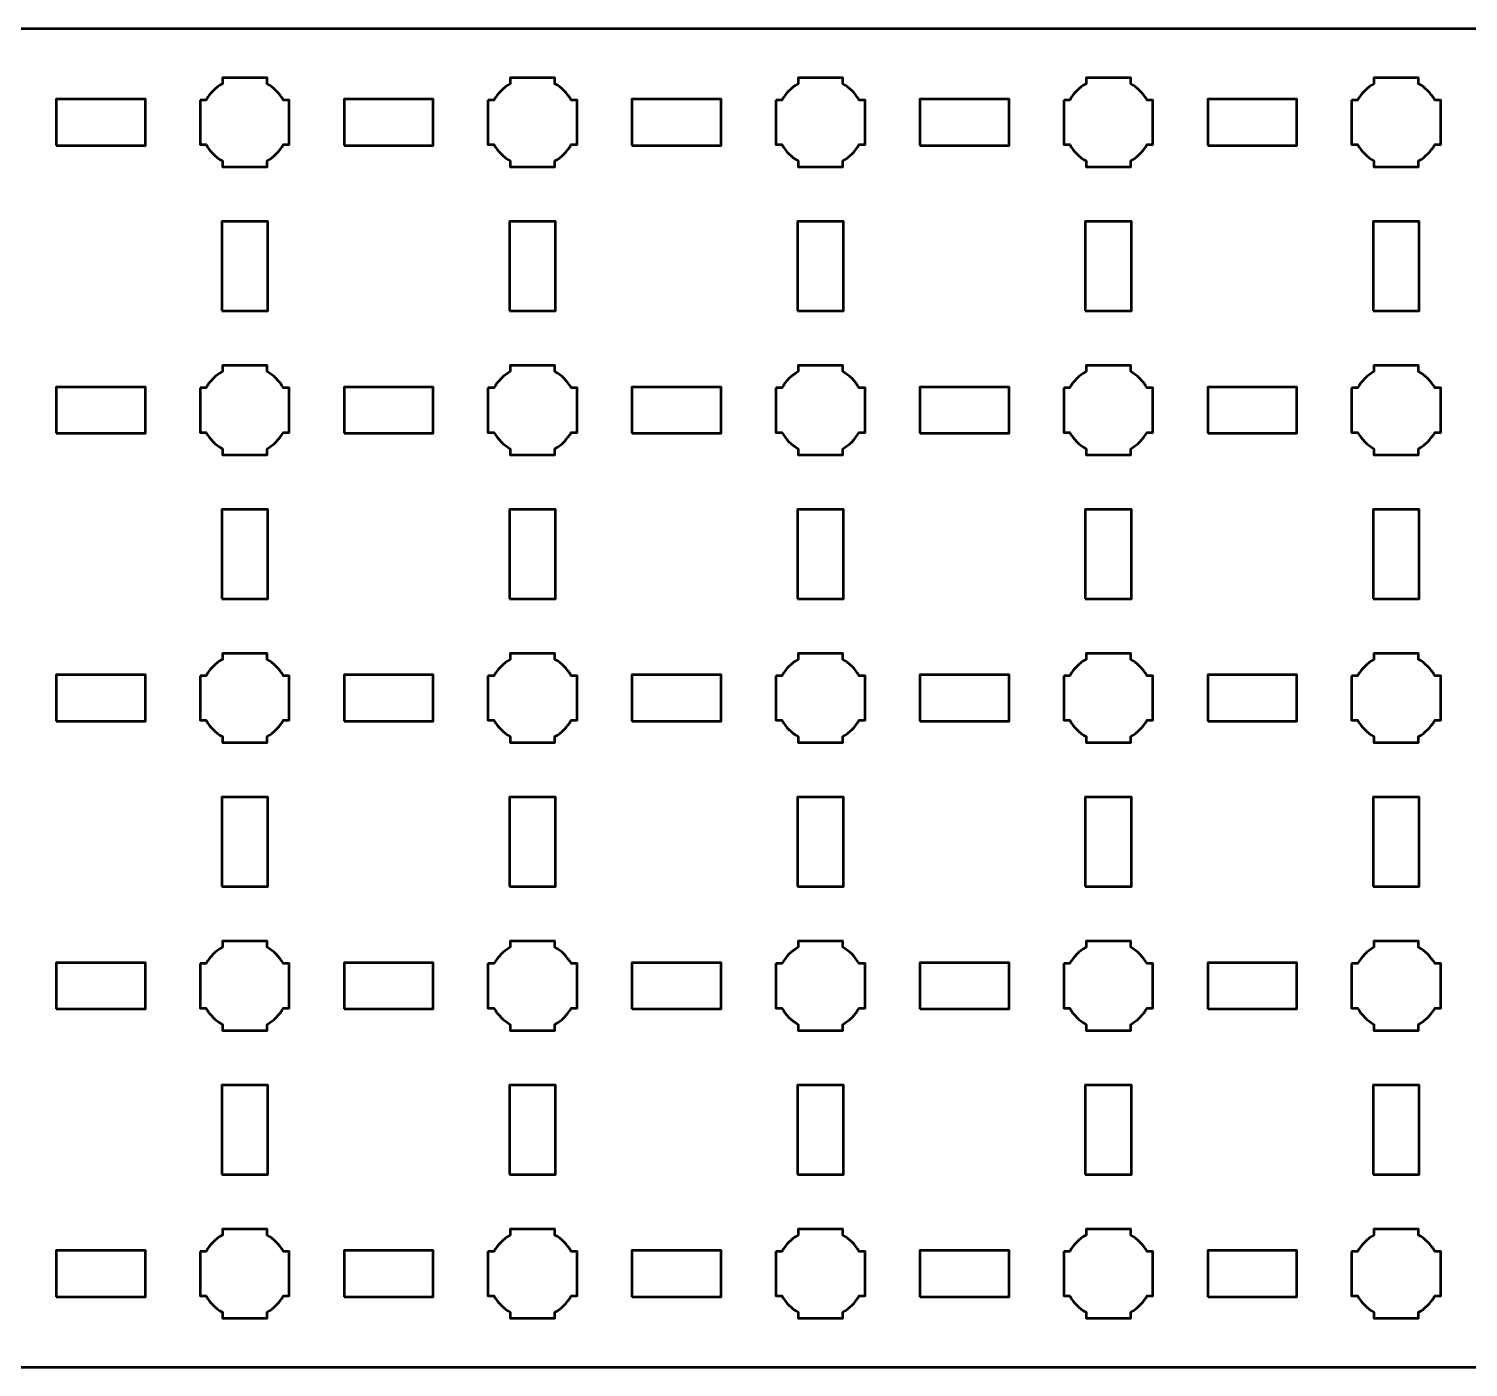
# Model space of a CAD drawing. Header units: centimetres. Extents: x -30.1 to 9.2, y -19.5 to -10.2.
# Drawn here: x -21 to -11, y -19.5 to -10.2 of the extents above; entities that cross this region are included whole.
import ezdxf

# ---------------------------------------------------------------- set-up
doc = ezdxf.new("R2010")
doc.units = ezdxf.units.CM
doc.header["$MEASUREMENT"] = 0
doc.layers.add('Layer 1', color=7, linetype='Continuous')

msp = doc.modelspace()

# ---------------------------------------------------------------- linework, layer by layer
at = {"layer": 'Layer 1', "color": 250, "lineweight": 53}
for points in [[(-20.81, -11.01), (-20.19, -11.01), (-20.19, -10.69), (-20.81, -10.69), (-20.81, -11.01)], [(-18.81, -11.01), (-18.19, -11.01), (-18.19, -10.69), (-18.81, -10.69), (-18.81, -11.01)], [(-16.81, -11.01), (-16.19, -11.01), (-16.19, -10.69), (-16.81, -10.69), (-16.81, -11.01)], [(-14.81, -11.01), (-14.19, -11.01), (-14.19, -10.69), (-14.81, -10.69), (-14.81, -11.01)], [(-12.81, -11.01), (-12.19, -11.01), (-12.19, -10.69), (-12.81, -10.69), (-12.81, -11.01)], [(-19.66, -12.16), (-19.34, -12.16), (-19.34, -11.54), (-19.66, -11.54), (-19.66, -12.16)], [(-17.66, -12.16), (-17.34, -12.16), (-17.34, -11.54), (-17.66, -11.54), (-17.66, -12.16)], [(-15.66, -12.16), (-15.34, -12.16), (-15.34, -11.54), (-15.66, -11.54), (-15.66, -12.16)], [(-13.66, -12.16), (-13.34, -12.16), (-13.34, -11.54), (-13.66, -11.54), (-13.66, -12.16)], [(-11.66, -12.16), (-11.34, -12.16), (-11.34, -11.54), (-11.66, -11.54), (-11.66, -12.16)], [(-20.81, -13.01), (-20.19, -13.01), (-20.19, -12.69), (-20.81, -12.69), (-20.81, -13.01)], [(-18.81, -13.01), (-18.19, -13.01), (-18.19, -12.69), (-18.81, -12.69), (-18.81, -13.01)], [(-16.81, -13.01), (-16.19, -13.01), (-16.19, -12.69), (-16.81, -12.69), (-16.81, -13.01)], [(-14.81, -13.01), (-14.19, -13.01), (-14.19, -12.69), (-14.81, -12.69), (-14.81, -13.01)], [(-12.81, -13.01), (-12.19, -13.01), (-12.19, -12.69), (-12.81, -12.69), (-12.81, -13.01)], [(-19.66, -14.16), (-19.34, -14.16), (-19.34, -13.54), (-19.66, -13.54), (-19.66, -14.16)], [(-17.66, -14.16), (-17.34, -14.16), (-17.34, -13.54), (-17.66, -13.54), (-17.66, -14.16)], [(-15.66, -14.16), (-15.34, -14.16), (-15.34, -13.54), (-15.66, -13.54), (-15.66, -14.16)], [(-13.66, -14.16), (-13.34, -14.16), (-13.34, -13.54), (-13.66, -13.54), (-13.66, -14.16)], [(-11.66, -14.16), (-11.34, -14.16), (-11.34, -13.54), (-11.66, -13.54), (-11.66, -14.16)], [(-20.81, -15.01), (-20.19, -15.01), (-20.19, -14.69), (-20.81, -14.69), (-20.81, -15.01)], [(-18.81, -15.01), (-18.19, -15.01), (-18.19, -14.69), (-18.81, -14.69), (-18.81, -15.01)], [(-16.81, -15.01), (-16.19, -15.01), (-16.19, -14.69), (-16.81, -14.69), (-16.81, -15.01)], [(-14.81, -15.01), (-14.19, -15.01), (-14.19, -14.69), (-14.81, -14.69), (-14.81, -15.01)], [(-12.81, -15.01), (-12.19, -15.01), (-12.19, -14.69), (-12.81, -14.69), (-12.81, -15.01)], [(-19.66, -16.16), (-19.34, -16.16), (-19.34, -15.54), (-19.66, -15.54), (-19.66, -16.16)], [(-17.66, -16.16), (-17.34, -16.16), (-17.34, -15.54), (-17.66, -15.54), (-17.66, -16.16)], [(-15.66, -16.16), (-15.34, -16.16), (-15.34, -15.54), (-15.66, -15.54), (-15.66, -16.16)], [(-13.66, -16.16), (-13.34, -16.16), (-13.34, -15.54), (-13.66, -15.54), (-13.66, -16.16)], [(-11.66, -16.16), (-11.34, -16.16), (-11.34, -15.54), (-11.66, -15.54), (-11.66, -16.16)], [(-20.81, -17.01), (-20.19, -17.01), (-20.19, -16.69), (-20.81, -16.69), (-20.81, -17.01)], [(-18.81, -17.01), (-18.19, -17.01), (-18.19, -16.69), (-18.81, -16.69), (-18.81, -17.01)], [(-16.81, -17.01), (-16.19, -17.01), (-16.19, -16.69), (-16.81, -16.69), (-16.81, -17.01)], [(-14.81, -17.01), (-14.19, -17.01), (-14.19, -16.69), (-14.81, -16.69), (-14.81, -17.01)], [(-12.81, -17.01), (-12.19, -17.01), (-12.19, -16.69), (-12.81, -16.69), (-12.81, -17.01)], [(-19.66, -18.16), (-19.34, -18.16), (-19.34, -17.54), (-19.66, -17.54), (-19.66, -18.16)], [(-17.66, -18.16), (-17.34, -18.16), (-17.34, -17.54), (-17.66, -17.54), (-17.66, -18.16)], [(-15.66, -18.16), (-15.34, -18.16), (-15.34, -17.54), (-15.66, -17.54), (-15.66, -18.16)], [(-13.66, -18.16), (-13.34, -18.16), (-13.34, -17.54), (-13.66, -17.54), (-13.66, -18.16)], [(-11.66, -18.16), (-11.34, -18.16), (-11.34, -17.54), (-11.66, -17.54), (-11.66, -18.16)], [(-20.81, -19.01), (-20.19, -19.01), (-20.19, -18.69), (-20.81, -18.69), (-20.81, -19.01)], [(-18.81, -19.01), (-18.19, -19.01), (-18.19, -18.69), (-18.81, -18.69), (-18.81, -19.01)], [(-16.81, -19.01), (-16.19, -19.01), (-16.19, -18.69), (-16.81, -18.69), (-16.81, -19.01)], [(-14.81, -19.01), (-14.19, -19.01), (-14.19, -18.69), (-14.81, -18.69), (-14.81, -19.01)], [(-12.81, -19.01), (-12.19, -19.01), (-12.19, -18.69), (-12.81, -18.69), (-12.81, -19.01)]]:
    msp.add_lwpolyline(points, close=True, dxfattribs=at)
msp.add_open_spline([(-30.15, -19), (-30.15, -19), (-30.15, -10.7), (-30.15, -10.7), (-30.15, -10.7), (-30.15, -10.42391), (-29.92609, -10.2), (-29.65, -10.2), (-29.65, -10.2), (-29.65, -10.2), (8.65, -10.2), (8.65, -10.2), (8.65, -10.2), (8.92609, -10.2), (9.15, -10.42391), (9.15, -10.7), (9.15, -10.7), (9.15, -10.7), (9.15, -19), (9.15, -19), (9.15, -19), (9.15, -19.27609), (8.92609, -19.5), (8.65, -19.5), (8.65, -19.5), (8.65, -19.5), (-29.65, -19.5), (-29.65, -19.5), (-29.65, -19.5), (-29.92609, -19.5), (-30.15, -19.27609), (-30.15, -19)], degree=3, knots=[0, 0, 0, 0, 0.125, 0.125, 0.125, 0.125, 0.25, 0.25, 0.25, 0.25, 0.375, 0.375, 0.375, 0.375, 0.5, 0.5, 0.5, 0.5, 0.625, 0.625, 0.625, 0.625, 0.75, 0.75, 0.75, 0.75, 0.875, 0.875, 0.875, 0.875, 1, 1, 1, 1], dxfattribs=at)
at = {"layer": 'Layer 1', "lineweight": 53}
for points in [[(-19.81, -10.695), (-19.81, -10.695), (-19.76851, -10.695), (-19.76851, -10.695), (-19.76851, -10.695), (-19.74128, -10.64795), (-19.70205, -10.60872), (-19.655, -10.58149), (-19.655, -10.58149), (-19.655, -10.58149), (-19.655, -10.54), (-19.655, -10.54), (-19.655, -10.54), (-19.655, -10.54), (-19.5, -10.54), (-19.5, -10.54), (-19.5, -10.54), (-19.5, -10.54), (-19.345, -10.54), (-19.345, -10.54), (-19.345, -10.54), (-19.345, -10.54), (-19.345, -10.58149), (-19.345, -10.58149), (-19.345, -10.58149), (-19.29795, -10.60872), (-19.25872, -10.64795), (-19.23149, -10.695), (-19.23149, -10.695), (-19.23149, -10.695), (-19.19, -10.695), (-19.19, -10.695), (-19.19, -10.695), (-19.19, -10.695), (-19.19, -10.85), (-19.19, -10.85), (-19.19, -10.85), (-19.19, -10.85), (-19.19, -11.005), (-19.19, -11.005), (-19.19, -11.005), (-19.19, -11.005), (-19.23149, -11.005), (-19.23149, -11.005), (-19.23149, -11.005), (-19.25872, -11.05205), (-19.29795, -11.09128), (-19.345, -11.11851), (-19.345, -11.11851), (-19.345, -11.11851), (-19.345, -11.16), (-19.345, -11.16), (-19.345, -11.16), (-19.345, -11.16), (-19.5, -11.16), (-19.5, -11.16), (-19.5, -11.16), (-19.5, -11.16), (-19.655, -11.16), (-19.655, -11.16), (-19.655, -11.16), (-19.655, -11.16), (-19.655, -11.11851), (-19.655, -11.11851), (-19.655, -11.11851), (-19.70205, -11.09128), (-19.74128, -11.05205), (-19.76851, -11.005), (-19.76851, -11.005), (-19.76851, -11.005), (-19.81, -11.005), (-19.81, -11.005), (-19.81, -11.005), (-19.81, -11.005), (-19.81, -10.85), (-19.81, -10.85), (-19.81, -10.85), (-19.81, -10.85), (-19.81, -10.695), (-19.81, -10.695)], [(-17.81, -10.695), (-17.81, -10.695), (-17.76851, -10.695), (-17.76851, -10.695), (-17.76851, -10.695), (-17.74128, -10.64795), (-17.70205, -10.60872), (-17.655, -10.58149), (-17.655, -10.58149), (-17.655, -10.58149), (-17.655, -10.54), (-17.655, -10.54), (-17.655, -10.54), (-17.655, -10.54), (-17.5, -10.54), (-17.5, -10.54), (-17.5, -10.54), (-17.5, -10.54), (-17.345, -10.54), (-17.345, -10.54), (-17.345, -10.54), (-17.345, -10.54), (-17.345, -10.58149), (-17.345, -10.58149), (-17.345, -10.58149), (-17.29795, -10.60872), (-17.25872, -10.64795), (-17.23149, -10.695), (-17.23149, -10.695), (-17.23149, -10.695), (-17.19, -10.695), (-17.19, -10.695), (-17.19, -10.695), (-17.19, -10.695), (-17.19, -10.85), (-17.19, -10.85), (-17.19, -10.85), (-17.19, -10.85), (-17.19, -11.005), (-17.19, -11.005), (-17.19, -11.005), (-17.19, -11.005), (-17.23149, -11.005), (-17.23149, -11.005), (-17.23149, -11.005), (-17.25872, -11.05205), (-17.29795, -11.09128), (-17.345, -11.11851), (-17.345, -11.11851), (-17.345, -11.11851), (-17.345, -11.16), (-17.345, -11.16), (-17.345, -11.16), (-17.345, -11.16), (-17.5, -11.16), (-17.5, -11.16), (-17.5, -11.16), (-17.5, -11.16), (-17.655, -11.16), (-17.655, -11.16), (-17.655, -11.16), (-17.655, -11.16), (-17.655, -11.11851), (-17.655, -11.11851), (-17.655, -11.11851), (-17.70205, -11.09128), (-17.74128, -11.05205), (-17.76851, -11.005), (-17.76851, -11.005), (-17.76851, -11.005), (-17.81, -11.005), (-17.81, -11.005), (-17.81, -11.005), (-17.81, -11.005), (-17.81, -10.85), (-17.81, -10.85), (-17.81, -10.85), (-17.81, -10.85), (-17.81, -10.695), (-17.81, -10.695)], [(-15.81, -10.695), (-15.81, -10.695), (-15.76851, -10.695), (-15.76851, -10.695), (-15.76851, -10.695), (-15.74128, -10.64795), (-15.70205, -10.60872), (-15.655, -10.58149), (-15.655, -10.58149), (-15.655, -10.58149), (-15.655, -10.54), (-15.655, -10.54), (-15.655, -10.54), (-15.655, -10.54), (-15.5, -10.54), (-15.5, -10.54), (-15.5, -10.54), (-15.5, -10.54), (-15.345, -10.54), (-15.345, -10.54), (-15.345, -10.54), (-15.345, -10.54), (-15.345, -10.58149), (-15.345, -10.58149), (-15.345, -10.58149), (-15.29795, -10.60872), (-15.25872, -10.64795), (-15.23149, -10.695), (-15.23149, -10.695), (-15.23149, -10.695), (-15.19, -10.695), (-15.19, -10.695), (-15.19, -10.695), (-15.19, -10.695), (-15.19, -10.85), (-15.19, -10.85), (-15.19, -10.85), (-15.19, -10.85), (-15.19, -11.005), (-15.19, -11.005), (-15.19, -11.005), (-15.19, -11.005), (-15.23149, -11.005), (-15.23149, -11.005), (-15.23149, -11.005), (-15.25872, -11.05205), (-15.29795, -11.09128), (-15.345, -11.11851), (-15.345, -11.11851), (-15.345, -11.11851), (-15.345, -11.16), (-15.345, -11.16), (-15.345, -11.16), (-15.345, -11.16), (-15.5, -11.16), (-15.5, -11.16), (-15.5, -11.16), (-15.5, -11.16), (-15.655, -11.16), (-15.655, -11.16), (-15.655, -11.16), (-15.655, -11.16), (-15.655, -11.11851), (-15.655, -11.11851), (-15.655, -11.11851), (-15.70205, -11.09128), (-15.74128, -11.05205), (-15.76851, -11.005), (-15.76851, -11.005), (-15.76851, -11.005), (-15.81, -11.005), (-15.81, -11.005), (-15.81, -11.005), (-15.81, -11.005), (-15.81, -10.85), (-15.81, -10.85), (-15.81, -10.85), (-15.81, -10.85), (-15.81, -10.695), (-15.81, -10.695)], [(-13.81, -10.695), (-13.81, -10.695), (-13.76851, -10.695), (-13.76851, -10.695), (-13.76851, -10.695), (-13.74128, -10.64795), (-13.70205, -10.60872), (-13.655, -10.58149), (-13.655, -10.58149), (-13.655, -10.58149), (-13.655, -10.54), (-13.655, -10.54), (-13.655, -10.54), (-13.655, -10.54), (-13.5, -10.54), (-13.5, -10.54), (-13.5, -10.54), (-13.5, -10.54), (-13.345, -10.54), (-13.345, -10.54), (-13.345, -10.54), (-13.345, -10.54), (-13.345, -10.58149), (-13.345, -10.58149), (-13.345, -10.58149), (-13.29795, -10.60872), (-13.25872, -10.64795), (-13.23149, -10.695), (-13.23149, -10.695), (-13.23149, -10.695), (-13.19, -10.695), (-13.19, -10.695), (-13.19, -10.695), (-13.19, -10.695), (-13.19, -10.85), (-13.19, -10.85), (-13.19, -10.85), (-13.19, -10.85), (-13.19, -11.005), (-13.19, -11.005), (-13.19, -11.005), (-13.19, -11.005), (-13.23149, -11.005), (-13.23149, -11.005), (-13.23149, -11.005), (-13.25872, -11.05205), (-13.29795, -11.09128), (-13.345, -11.11851), (-13.345, -11.11851), (-13.345, -11.11851), (-13.345, -11.16), (-13.345, -11.16), (-13.345, -11.16), (-13.345, -11.16), (-13.5, -11.16), (-13.5, -11.16), (-13.5, -11.16), (-13.5, -11.16), (-13.655, -11.16), (-13.655, -11.16), (-13.655, -11.16), (-13.655, -11.16), (-13.655, -11.11851), (-13.655, -11.11851), (-13.655, -11.11851), (-13.70205, -11.09128), (-13.74128, -11.05205), (-13.76851, -11.005), (-13.76851, -11.005), (-13.76851, -11.005), (-13.81, -11.005), (-13.81, -11.005), (-13.81, -11.005), (-13.81, -11.005), (-13.81, -10.85), (-13.81, -10.85), (-13.81, -10.85), (-13.81, -10.85), (-13.81, -10.695), (-13.81, -10.695)], [(-11.81, -10.695), (-11.81, -10.695), (-11.76851, -10.695), (-11.76851, -10.695), (-11.76851, -10.695), (-11.74128, -10.64795), (-11.70205, -10.60872), (-11.655, -10.58149), (-11.655, -10.58149), (-11.655, -10.58149), (-11.655, -10.54), (-11.655, -10.54), (-11.655, -10.54), (-11.655, -10.54), (-11.5, -10.54), (-11.5, -10.54), (-11.5, -10.54), (-11.5, -10.54), (-11.345, -10.54), (-11.345, -10.54), (-11.345, -10.54), (-11.345, -10.54), (-11.345, -10.58149), (-11.345, -10.58149), (-11.345, -10.58149), (-11.29795, -10.60872), (-11.25872, -10.64795), (-11.23149, -10.695), (-11.23149, -10.695), (-11.23149, -10.695), (-11.19, -10.695), (-11.19, -10.695), (-11.19, -10.695), (-11.19, -10.695), (-11.19, -10.85), (-11.19, -10.85), (-11.19, -10.85), (-11.19, -10.85), (-11.19, -11.005), (-11.19, -11.005), (-11.19, -11.005), (-11.19, -11.005), (-11.23149, -11.005), (-11.23149, -11.005), (-11.23149, -11.005), (-11.25872, -11.05205), (-11.29795, -11.09128), (-11.345, -11.11851), (-11.345, -11.11851), (-11.345, -11.11851), (-11.345, -11.16), (-11.345, -11.16), (-11.345, -11.16), (-11.345, -11.16), (-11.5, -11.16), (-11.5, -11.16), (-11.5, -11.16), (-11.5, -11.16), (-11.655, -11.16), (-11.655, -11.16), (-11.655, -11.16), (-11.655, -11.16), (-11.655, -11.11851), (-11.655, -11.11851), (-11.655, -11.11851), (-11.70205, -11.09128), (-11.74128, -11.05205), (-11.76851, -11.005), (-11.76851, -11.005), (-11.76851, -11.005), (-11.81, -11.005), (-11.81, -11.005), (-11.81, -11.005), (-11.81, -11.005), (-11.81, -10.85), (-11.81, -10.85), (-11.81, -10.85), (-11.81, -10.85), (-11.81, -10.695), (-11.81, -10.695)], [(-19.81, -12.695), (-19.81, -12.695), (-19.76851, -12.695), (-19.76851, -12.695), (-19.76851, -12.695), (-19.74128, -12.64795), (-19.70205, -12.60872), (-19.655, -12.58149), (-19.655, -12.58149), (-19.655, -12.58149), (-19.655, -12.54), (-19.655, -12.54), (-19.655, -12.54), (-19.655, -12.54), (-19.5, -12.54), (-19.5, -12.54), (-19.5, -12.54), (-19.5, -12.54), (-19.345, -12.54), (-19.345, -12.54), (-19.345, -12.54), (-19.345, -12.54), (-19.345, -12.58149), (-19.345, -12.58149), (-19.345, -12.58149), (-19.29795, -12.60872), (-19.25872, -12.64795), (-19.23149, -12.695), (-19.23149, -12.695), (-19.23149, -12.695), (-19.19, -12.695), (-19.19, -12.695), (-19.19, -12.695), (-19.19, -12.695), (-19.19, -12.85), (-19.19, -12.85), (-19.19, -12.85), (-19.19, -12.85), (-19.19, -13.005), (-19.19, -13.005), (-19.19, -13.005), (-19.19, -13.005), (-19.23149, -13.005), (-19.23149, -13.005), (-19.23149, -13.005), (-19.25872, -13.05205), (-19.29795, -13.09128), (-19.345, -13.11851), (-19.345, -13.11851), (-19.345, -13.11851), (-19.345, -13.16), (-19.345, -13.16), (-19.345, -13.16), (-19.345, -13.16), (-19.5, -13.16), (-19.5, -13.16), (-19.5, -13.16), (-19.5, -13.16), (-19.655, -13.16), (-19.655, -13.16), (-19.655, -13.16), (-19.655, -13.16), (-19.655, -13.11851), (-19.655, -13.11851), (-19.655, -13.11851), (-19.70205, -13.09128), (-19.74128, -13.05205), (-19.76851, -13.005), (-19.76851, -13.005), (-19.76851, -13.005), (-19.81, -13.005), (-19.81, -13.005), (-19.81, -13.005), (-19.81, -13.005), (-19.81, -12.85), (-19.81, -12.85), (-19.81, -12.85), (-19.81, -12.85), (-19.81, -12.695), (-19.81, -12.695)], [(-17.81, -12.695), (-17.81, -12.695), (-17.76851, -12.695), (-17.76851, -12.695), (-17.76851, -12.695), (-17.74128, -12.64795), (-17.70205, -12.60872), (-17.655, -12.58149), (-17.655, -12.58149), (-17.655, -12.58149), (-17.655, -12.54), (-17.655, -12.54), (-17.655, -12.54), (-17.655, -12.54), (-17.5, -12.54), (-17.5, -12.54), (-17.5, -12.54), (-17.5, -12.54), (-17.345, -12.54), (-17.345, -12.54), (-17.345, -12.54), (-17.345, -12.54), (-17.345, -12.58149), (-17.345, -12.58149), (-17.345, -12.58149), (-17.29795, -12.60872), (-17.25872, -12.64795), (-17.23149, -12.695), (-17.23149, -12.695), (-17.23149, -12.695), (-17.19, -12.695), (-17.19, -12.695), (-17.19, -12.695), (-17.19, -12.695), (-17.19, -12.85), (-17.19, -12.85), (-17.19, -12.85), (-17.19, -12.85), (-17.19, -13.005), (-17.19, -13.005), (-17.19, -13.005), (-17.19, -13.005), (-17.23149, -13.005), (-17.23149, -13.005), (-17.23149, -13.005), (-17.25872, -13.05205), (-17.29795, -13.09128), (-17.345, -13.11851), (-17.345, -13.11851), (-17.345, -13.11851), (-17.345, -13.16), (-17.345, -13.16), (-17.345, -13.16), (-17.345, -13.16), (-17.5, -13.16), (-17.5, -13.16), (-17.5, -13.16), (-17.5, -13.16), (-17.655, -13.16), (-17.655, -13.16), (-17.655, -13.16), (-17.655, -13.16), (-17.655, -13.11851), (-17.655, -13.11851), (-17.655, -13.11851), (-17.70205, -13.09128), (-17.74128, -13.05205), (-17.76851, -13.005), (-17.76851, -13.005), (-17.76851, -13.005), (-17.81, -13.005), (-17.81, -13.005), (-17.81, -13.005), (-17.81, -13.005), (-17.81, -12.85), (-17.81, -12.85), (-17.81, -12.85), (-17.81, -12.85), (-17.81, -12.695), (-17.81, -12.695)], [(-15.81, -12.695), (-15.81, -12.695), (-15.76851, -12.695), (-15.76851, -12.695), (-15.76851, -12.695), (-15.74128, -12.64795), (-15.70205, -12.60872), (-15.655, -12.58149), (-15.655, -12.58149), (-15.655, -12.58149), (-15.655, -12.54), (-15.655, -12.54), (-15.655, -12.54), (-15.655, -12.54), (-15.5, -12.54), (-15.5, -12.54), (-15.5, -12.54), (-15.5, -12.54), (-15.345, -12.54), (-15.345, -12.54), (-15.345, -12.54), (-15.345, -12.54), (-15.345, -12.58149), (-15.345, -12.58149), (-15.345, -12.58149), (-15.29795, -12.60872), (-15.25872, -12.64795), (-15.23149, -12.695), (-15.23149, -12.695), (-15.23149, -12.695), (-15.19, -12.695), (-15.19, -12.695), (-15.19, -12.695), (-15.19, -12.695), (-15.19, -12.85), (-15.19, -12.85), (-15.19, -12.85), (-15.19, -12.85), (-15.19, -13.005), (-15.19, -13.005), (-15.19, -13.005), (-15.19, -13.005), (-15.23149, -13.005), (-15.23149, -13.005), (-15.23149, -13.005), (-15.25872, -13.05205), (-15.29795, -13.09128), (-15.345, -13.11851), (-15.345, -13.11851), (-15.345, -13.11851), (-15.345, -13.16), (-15.345, -13.16), (-15.345, -13.16), (-15.345, -13.16), (-15.5, -13.16), (-15.5, -13.16), (-15.5, -13.16), (-15.5, -13.16), (-15.655, -13.16), (-15.655, -13.16), (-15.655, -13.16), (-15.655, -13.16), (-15.655, -13.11851), (-15.655, -13.11851), (-15.655, -13.11851), (-15.70205, -13.09128), (-15.74128, -13.05205), (-15.76851, -13.005), (-15.76851, -13.005), (-15.76851, -13.005), (-15.81, -13.005), (-15.81, -13.005), (-15.81, -13.005), (-15.81, -13.005), (-15.81, -12.85), (-15.81, -12.85), (-15.81, -12.85), (-15.81, -12.85), (-15.81, -12.695), (-15.81, -12.695)], [(-13.81, -12.695), (-13.81, -12.695), (-13.76851, -12.695), (-13.76851, -12.695), (-13.76851, -12.695), (-13.74128, -12.64795), (-13.70205, -12.60872), (-13.655, -12.58149), (-13.655, -12.58149), (-13.655, -12.58149), (-13.655, -12.54), (-13.655, -12.54), (-13.655, -12.54), (-13.655, -12.54), (-13.5, -12.54), (-13.5, -12.54), (-13.5, -12.54), (-13.5, -12.54), (-13.345, -12.54), (-13.345, -12.54), (-13.345, -12.54), (-13.345, -12.54), (-13.345, -12.58149), (-13.345, -12.58149), (-13.345, -12.58149), (-13.29795, -12.60872), (-13.25872, -12.64795), (-13.23149, -12.695), (-13.23149, -12.695), (-13.23149, -12.695), (-13.19, -12.695), (-13.19, -12.695), (-13.19, -12.695), (-13.19, -12.695), (-13.19, -12.85), (-13.19, -12.85), (-13.19, -12.85), (-13.19, -12.85), (-13.19, -13.005), (-13.19, -13.005), (-13.19, -13.005), (-13.19, -13.005), (-13.23149, -13.005), (-13.23149, -13.005), (-13.23149, -13.005), (-13.25872, -13.05205), (-13.29795, -13.09128), (-13.345, -13.11851), (-13.345, -13.11851), (-13.345, -13.11851), (-13.345, -13.16), (-13.345, -13.16), (-13.345, -13.16), (-13.345, -13.16), (-13.5, -13.16), (-13.5, -13.16), (-13.5, -13.16), (-13.5, -13.16), (-13.655, -13.16), (-13.655, -13.16), (-13.655, -13.16), (-13.655, -13.16), (-13.655, -13.11851), (-13.655, -13.11851), (-13.655, -13.11851), (-13.70205, -13.09128), (-13.74128, -13.05205), (-13.76851, -13.005), (-13.76851, -13.005), (-13.76851, -13.005), (-13.81, -13.005), (-13.81, -13.005), (-13.81, -13.005), (-13.81, -13.005), (-13.81, -12.85), (-13.81, -12.85), (-13.81, -12.85), (-13.81, -12.85), (-13.81, -12.695), (-13.81, -12.695)], [(-11.81, -12.695), (-11.81, -12.695), (-11.76851, -12.695), (-11.76851, -12.695), (-11.76851, -12.695), (-11.74128, -12.64795), (-11.70205, -12.60872), (-11.655, -12.58149), (-11.655, -12.58149), (-11.655, -12.58149), (-11.655, -12.54), (-11.655, -12.54), (-11.655, -12.54), (-11.655, -12.54), (-11.5, -12.54), (-11.5, -12.54), (-11.5, -12.54), (-11.5, -12.54), (-11.345, -12.54), (-11.345, -12.54), (-11.345, -12.54), (-11.345, -12.54), (-11.345, -12.58149), (-11.345, -12.58149), (-11.345, -12.58149), (-11.29795, -12.60872), (-11.25872, -12.64795), (-11.23149, -12.695), (-11.23149, -12.695), (-11.23149, -12.695), (-11.19, -12.695), (-11.19, -12.695), (-11.19, -12.695), (-11.19, -12.695), (-11.19, -12.85), (-11.19, -12.85), (-11.19, -12.85), (-11.19, -12.85), (-11.19, -13.005), (-11.19, -13.005), (-11.19, -13.005), (-11.19, -13.005), (-11.23149, -13.005), (-11.23149, -13.005), (-11.23149, -13.005), (-11.25872, -13.05205), (-11.29795, -13.09128), (-11.345, -13.11851), (-11.345, -13.11851), (-11.345, -13.11851), (-11.345, -13.16), (-11.345, -13.16), (-11.345, -13.16), (-11.345, -13.16), (-11.5, -13.16), (-11.5, -13.16), (-11.5, -13.16), (-11.5, -13.16), (-11.655, -13.16), (-11.655, -13.16), (-11.655, -13.16), (-11.655, -13.16), (-11.655, -13.11851), (-11.655, -13.11851), (-11.655, -13.11851), (-11.70205, -13.09128), (-11.74128, -13.05205), (-11.76851, -13.005), (-11.76851, -13.005), (-11.76851, -13.005), (-11.81, -13.005), (-11.81, -13.005), (-11.81, -13.005), (-11.81, -13.005), (-11.81, -12.85), (-11.81, -12.85), (-11.81, -12.85), (-11.81, -12.85), (-11.81, -12.695), (-11.81, -12.695)], [(-19.81, -14.695), (-19.81, -14.695), (-19.76851, -14.695), (-19.76851, -14.695), (-19.76851, -14.695), (-19.74128, -14.64795), (-19.70205, -14.60872), (-19.655, -14.58149), (-19.655, -14.58149), (-19.655, -14.58149), (-19.655, -14.54), (-19.655, -14.54), (-19.655, -14.54), (-19.655, -14.54), (-19.5, -14.54), (-19.5, -14.54), (-19.5, -14.54), (-19.5, -14.54), (-19.345, -14.54), (-19.345, -14.54), (-19.345, -14.54), (-19.345, -14.54), (-19.345, -14.58149), (-19.345, -14.58149), (-19.345, -14.58149), (-19.29795, -14.60872), (-19.25872, -14.64795), (-19.23149, -14.695), (-19.23149, -14.695), (-19.23149, -14.695), (-19.19, -14.695), (-19.19, -14.695), (-19.19, -14.695), (-19.19, -14.695), (-19.19, -14.85), (-19.19, -14.85), (-19.19, -14.85), (-19.19, -14.85), (-19.19, -15.005), (-19.19, -15.005), (-19.19, -15.005), (-19.19, -15.005), (-19.23149, -15.005), (-19.23149, -15.005), (-19.23149, -15.005), (-19.25872, -15.05205), (-19.29795, -15.09128), (-19.345, -15.11851), (-19.345, -15.11851), (-19.345, -15.11851), (-19.345, -15.16), (-19.345, -15.16), (-19.345, -15.16), (-19.345, -15.16), (-19.5, -15.16), (-19.5, -15.16), (-19.5, -15.16), (-19.5, -15.16), (-19.655, -15.16), (-19.655, -15.16), (-19.655, -15.16), (-19.655, -15.16), (-19.655, -15.11851), (-19.655, -15.11851), (-19.655, -15.11851), (-19.70205, -15.09128), (-19.74128, -15.05205), (-19.76851, -15.005), (-19.76851, -15.005), (-19.76851, -15.005), (-19.81, -15.005), (-19.81, -15.005), (-19.81, -15.005), (-19.81, -15.005), (-19.81, -14.85), (-19.81, -14.85), (-19.81, -14.85), (-19.81, -14.85), (-19.81, -14.695), (-19.81, -14.695)], [(-17.81, -14.695), (-17.81, -14.695), (-17.76851, -14.695), (-17.76851, -14.695), (-17.76851, -14.695), (-17.74128, -14.64795), (-17.70205, -14.60872), (-17.655, -14.58149), (-17.655, -14.58149), (-17.655, -14.58149), (-17.655, -14.54), (-17.655, -14.54), (-17.655, -14.54), (-17.655, -14.54), (-17.5, -14.54), (-17.5, -14.54), (-17.5, -14.54), (-17.5, -14.54), (-17.345, -14.54), (-17.345, -14.54), (-17.345, -14.54), (-17.345, -14.54), (-17.345, -14.58149), (-17.345, -14.58149), (-17.345, -14.58149), (-17.29795, -14.60872), (-17.25872, -14.64795), (-17.23149, -14.695), (-17.23149, -14.695), (-17.23149, -14.695), (-17.19, -14.695), (-17.19, -14.695), (-17.19, -14.695), (-17.19, -14.695), (-17.19, -14.85), (-17.19, -14.85), (-17.19, -14.85), (-17.19, -14.85), (-17.19, -15.005), (-17.19, -15.005), (-17.19, -15.005), (-17.19, -15.005), (-17.23149, -15.005), (-17.23149, -15.005), (-17.23149, -15.005), (-17.25872, -15.05205), (-17.29795, -15.09128), (-17.345, -15.11851), (-17.345, -15.11851), (-17.345, -15.11851), (-17.345, -15.16), (-17.345, -15.16), (-17.345, -15.16), (-17.345, -15.16), (-17.5, -15.16), (-17.5, -15.16), (-17.5, -15.16), (-17.5, -15.16), (-17.655, -15.16), (-17.655, -15.16), (-17.655, -15.16), (-17.655, -15.16), (-17.655, -15.11851), (-17.655, -15.11851), (-17.655, -15.11851), (-17.70205, -15.09128), (-17.74128, -15.05205), (-17.76851, -15.005), (-17.76851, -15.005), (-17.76851, -15.005), (-17.81, -15.005), (-17.81, -15.005), (-17.81, -15.005), (-17.81, -15.005), (-17.81, -14.85), (-17.81, -14.85), (-17.81, -14.85), (-17.81, -14.85), (-17.81, -14.695), (-17.81, -14.695)], [(-15.81, -14.695), (-15.81, -14.695), (-15.76851, -14.695), (-15.76851, -14.695), (-15.76851, -14.695), (-15.74128, -14.64795), (-15.70205, -14.60872), (-15.655, -14.58149), (-15.655, -14.58149), (-15.655, -14.58149), (-15.655, -14.54), (-15.655, -14.54), (-15.655, -14.54), (-15.655, -14.54), (-15.5, -14.54), (-15.5, -14.54), (-15.5, -14.54), (-15.5, -14.54), (-15.345, -14.54), (-15.345, -14.54), (-15.345, -14.54), (-15.345, -14.54), (-15.345, -14.58149), (-15.345, -14.58149), (-15.345, -14.58149), (-15.29795, -14.60872), (-15.25872, -14.64795), (-15.23149, -14.695), (-15.23149, -14.695), (-15.23149, -14.695), (-15.19, -14.695), (-15.19, -14.695), (-15.19, -14.695), (-15.19, -14.695), (-15.19, -14.85), (-15.19, -14.85), (-15.19, -14.85), (-15.19, -14.85), (-15.19, -15.005), (-15.19, -15.005), (-15.19, -15.005), (-15.19, -15.005), (-15.23149, -15.005), (-15.23149, -15.005), (-15.23149, -15.005), (-15.25872, -15.05205), (-15.29795, -15.09128), (-15.345, -15.11851), (-15.345, -15.11851), (-15.345, -15.11851), (-15.345, -15.16), (-15.345, -15.16), (-15.345, -15.16), (-15.345, -15.16), (-15.5, -15.16), (-15.5, -15.16), (-15.5, -15.16), (-15.5, -15.16), (-15.655, -15.16), (-15.655, -15.16), (-15.655, -15.16), (-15.655, -15.16), (-15.655, -15.11851), (-15.655, -15.11851), (-15.655, -15.11851), (-15.70205, -15.09128), (-15.74128, -15.05205), (-15.76851, -15.005), (-15.76851, -15.005), (-15.76851, -15.005), (-15.81, -15.005), (-15.81, -15.005), (-15.81, -15.005), (-15.81, -15.005), (-15.81, -14.85), (-15.81, -14.85), (-15.81, -14.85), (-15.81, -14.85), (-15.81, -14.695), (-15.81, -14.695)], [(-13.81, -14.695), (-13.81, -14.695), (-13.76851, -14.695), (-13.76851, -14.695), (-13.76851, -14.695), (-13.74128, -14.64795), (-13.70205, -14.60872), (-13.655, -14.58149), (-13.655, -14.58149), (-13.655, -14.58149), (-13.655, -14.54), (-13.655, -14.54), (-13.655, -14.54), (-13.655, -14.54), (-13.5, -14.54), (-13.5, -14.54), (-13.5, -14.54), (-13.5, -14.54), (-13.345, -14.54), (-13.345, -14.54), (-13.345, -14.54), (-13.345, -14.54), (-13.345, -14.58149), (-13.345, -14.58149), (-13.345, -14.58149), (-13.29795, -14.60872), (-13.25872, -14.64795), (-13.23149, -14.695), (-13.23149, -14.695), (-13.23149, -14.695), (-13.19, -14.695), (-13.19, -14.695), (-13.19, -14.695), (-13.19, -14.695), (-13.19, -14.85), (-13.19, -14.85), (-13.19, -14.85), (-13.19, -14.85), (-13.19, -15.005), (-13.19, -15.005), (-13.19, -15.005), (-13.19, -15.005), (-13.23149, -15.005), (-13.23149, -15.005), (-13.23149, -15.005), (-13.25872, -15.05205), (-13.29795, -15.09128), (-13.345, -15.11851), (-13.345, -15.11851), (-13.345, -15.11851), (-13.345, -15.16), (-13.345, -15.16), (-13.345, -15.16), (-13.345, -15.16), (-13.5, -15.16), (-13.5, -15.16), (-13.5, -15.16), (-13.5, -15.16), (-13.655, -15.16), (-13.655, -15.16), (-13.655, -15.16), (-13.655, -15.16), (-13.655, -15.11851), (-13.655, -15.11851), (-13.655, -15.11851), (-13.70205, -15.09128), (-13.74128, -15.05205), (-13.76851, -15.005), (-13.76851, -15.005), (-13.76851, -15.005), (-13.81, -15.005), (-13.81, -15.005), (-13.81, -15.005), (-13.81, -15.005), (-13.81, -14.85), (-13.81, -14.85), (-13.81, -14.85), (-13.81, -14.85), (-13.81, -14.695), (-13.81, -14.695)], [(-11.81, -14.695), (-11.81, -14.695), (-11.76851, -14.695), (-11.76851, -14.695), (-11.76851, -14.695), (-11.74128, -14.64795), (-11.70205, -14.60872), (-11.655, -14.58149), (-11.655, -14.58149), (-11.655, -14.58149), (-11.655, -14.54), (-11.655, -14.54), (-11.655, -14.54), (-11.655, -14.54), (-11.5, -14.54), (-11.5, -14.54), (-11.5, -14.54), (-11.5, -14.54), (-11.345, -14.54), (-11.345, -14.54), (-11.345, -14.54), (-11.345, -14.54), (-11.345, -14.58149), (-11.345, -14.58149), (-11.345, -14.58149), (-11.29795, -14.60872), (-11.25872, -14.64795), (-11.23149, -14.695), (-11.23149, -14.695), (-11.23149, -14.695), (-11.19, -14.695), (-11.19, -14.695), (-11.19, -14.695), (-11.19, -14.695), (-11.19, -14.85), (-11.19, -14.85), (-11.19, -14.85), (-11.19, -14.85), (-11.19, -15.005), (-11.19, -15.005), (-11.19, -15.005), (-11.19, -15.005), (-11.23149, -15.005), (-11.23149, -15.005), (-11.23149, -15.005), (-11.25872, -15.05205), (-11.29795, -15.09128), (-11.345, -15.11851), (-11.345, -15.11851), (-11.345, -15.11851), (-11.345, -15.16), (-11.345, -15.16), (-11.345, -15.16), (-11.345, -15.16), (-11.5, -15.16), (-11.5, -15.16), (-11.5, -15.16), (-11.5, -15.16), (-11.655, -15.16), (-11.655, -15.16), (-11.655, -15.16), (-11.655, -15.16), (-11.655, -15.11851), (-11.655, -15.11851), (-11.655, -15.11851), (-11.70205, -15.09128), (-11.74128, -15.05205), (-11.76851, -15.005), (-11.76851, -15.005), (-11.76851, -15.005), (-11.81, -15.005), (-11.81, -15.005), (-11.81, -15.005), (-11.81, -15.005), (-11.81, -14.85), (-11.81, -14.85), (-11.81, -14.85), (-11.81, -14.85), (-11.81, -14.695), (-11.81, -14.695)], [(-19.81, -16.695), (-19.81, -16.695), (-19.76851, -16.695), (-19.76851, -16.695), (-19.76851, -16.695), (-19.74128, -16.64795), (-19.70205, -16.60872), (-19.655, -16.58149), (-19.655, -16.58149), (-19.655, -16.58149), (-19.655, -16.54), (-19.655, -16.54), (-19.655, -16.54), (-19.655, -16.54), (-19.5, -16.54), (-19.5, -16.54), (-19.5, -16.54), (-19.5, -16.54), (-19.345, -16.54), (-19.345, -16.54), (-19.345, -16.54), (-19.345, -16.54), (-19.345, -16.58149), (-19.345, -16.58149), (-19.345, -16.58149), (-19.29795, -16.60872), (-19.25872, -16.64795), (-19.23149, -16.695), (-19.23149, -16.695), (-19.23149, -16.695), (-19.19, -16.695), (-19.19, -16.695), (-19.19, -16.695), (-19.19, -16.695), (-19.19, -16.85), (-19.19, -16.85), (-19.19, -16.85), (-19.19, -16.85), (-19.19, -17.005), (-19.19, -17.005), (-19.19, -17.005), (-19.19, -17.005), (-19.23149, -17.005), (-19.23149, -17.005), (-19.23149, -17.005), (-19.25872, -17.05205), (-19.29795, -17.09128), (-19.345, -17.11851), (-19.345, -17.11851), (-19.345, -17.11851), (-19.345, -17.16), (-19.345, -17.16), (-19.345, -17.16), (-19.345, -17.16), (-19.5, -17.16), (-19.5, -17.16), (-19.5, -17.16), (-19.5, -17.16), (-19.655, -17.16), (-19.655, -17.16), (-19.655, -17.16), (-19.655, -17.16), (-19.655, -17.11851), (-19.655, -17.11851), (-19.655, -17.11851), (-19.70205, -17.09128), (-19.74128, -17.05205), (-19.76851, -17.005), (-19.76851, -17.005), (-19.76851, -17.005), (-19.81, -17.005), (-19.81, -17.005), (-19.81, -17.005), (-19.81, -17.005), (-19.81, -16.85), (-19.81, -16.85), (-19.81, -16.85), (-19.81, -16.85), (-19.81, -16.695), (-19.81, -16.695)], [(-17.81, -16.695), (-17.81, -16.695), (-17.76851, -16.695), (-17.76851, -16.695), (-17.76851, -16.695), (-17.74128, -16.64795), (-17.70205, -16.60872), (-17.655, -16.58149), (-17.655, -16.58149), (-17.655, -16.58149), (-17.655, -16.54), (-17.655, -16.54), (-17.655, -16.54), (-17.655, -16.54), (-17.5, -16.54), (-17.5, -16.54), (-17.5, -16.54), (-17.5, -16.54), (-17.345, -16.54), (-17.345, -16.54), (-17.345, -16.54), (-17.345, -16.54), (-17.345, -16.58149), (-17.345, -16.58149), (-17.345, -16.58149), (-17.29795, -16.60872), (-17.25872, -16.64795), (-17.23149, -16.695), (-17.23149, -16.695), (-17.23149, -16.695), (-17.19, -16.695), (-17.19, -16.695), (-17.19, -16.695), (-17.19, -16.695), (-17.19, -16.85), (-17.19, -16.85), (-17.19, -16.85), (-17.19, -16.85), (-17.19, -17.005), (-17.19, -17.005), (-17.19, -17.005), (-17.19, -17.005), (-17.23149, -17.005), (-17.23149, -17.005), (-17.23149, -17.005), (-17.25872, -17.05205), (-17.29795, -17.09128), (-17.345, -17.11851), (-17.345, -17.11851), (-17.345, -17.11851), (-17.345, -17.16), (-17.345, -17.16), (-17.345, -17.16), (-17.345, -17.16), (-17.5, -17.16), (-17.5, -17.16), (-17.5, -17.16), (-17.5, -17.16), (-17.655, -17.16), (-17.655, -17.16), (-17.655, -17.16), (-17.655, -17.16), (-17.655, -17.11851), (-17.655, -17.11851), (-17.655, -17.11851), (-17.70205, -17.09128), (-17.74128, -17.05205), (-17.76851, -17.005), (-17.76851, -17.005), (-17.76851, -17.005), (-17.81, -17.005), (-17.81, -17.005), (-17.81, -17.005), (-17.81, -17.005), (-17.81, -16.85), (-17.81, -16.85), (-17.81, -16.85), (-17.81, -16.85), (-17.81, -16.695), (-17.81, -16.695)], [(-15.81, -16.695), (-15.81, -16.695), (-15.76851, -16.695), (-15.76851, -16.695), (-15.76851, -16.695), (-15.74128, -16.64795), (-15.70205, -16.60872), (-15.655, -16.58149), (-15.655, -16.58149), (-15.655, -16.58149), (-15.655, -16.54), (-15.655, -16.54), (-15.655, -16.54), (-15.655, -16.54), (-15.5, -16.54), (-15.5, -16.54), (-15.5, -16.54), (-15.5, -16.54), (-15.345, -16.54), (-15.345, -16.54), (-15.345, -16.54), (-15.345, -16.54), (-15.345, -16.58149), (-15.345, -16.58149), (-15.345, -16.58149), (-15.29795, -16.60872), (-15.25872, -16.64795), (-15.23149, -16.695), (-15.23149, -16.695), (-15.23149, -16.695), (-15.19, -16.695), (-15.19, -16.695), (-15.19, -16.695), (-15.19, -16.695), (-15.19, -16.85), (-15.19, -16.85), (-15.19, -16.85), (-15.19, -16.85), (-15.19, -17.005), (-15.19, -17.005), (-15.19, -17.005), (-15.19, -17.005), (-15.23149, -17.005), (-15.23149, -17.005), (-15.23149, -17.005), (-15.25872, -17.05205), (-15.29795, -17.09128), (-15.345, -17.11851), (-15.345, -17.11851), (-15.345, -17.11851), (-15.345, -17.16), (-15.345, -17.16), (-15.345, -17.16), (-15.345, -17.16), (-15.5, -17.16), (-15.5, -17.16), (-15.5, -17.16), (-15.5, -17.16), (-15.655, -17.16), (-15.655, -17.16), (-15.655, -17.16), (-15.655, -17.16), (-15.655, -17.11851), (-15.655, -17.11851), (-15.655, -17.11851), (-15.70205, -17.09128), (-15.74128, -17.05205), (-15.76851, -17.005), (-15.76851, -17.005), (-15.76851, -17.005), (-15.81, -17.005), (-15.81, -17.005), (-15.81, -17.005), (-15.81, -17.005), (-15.81, -16.85), (-15.81, -16.85), (-15.81, -16.85), (-15.81, -16.85), (-15.81, -16.695), (-15.81, -16.695)], [(-13.81, -16.695), (-13.81, -16.695), (-13.76851, -16.695), (-13.76851, -16.695), (-13.76851, -16.695), (-13.74128, -16.64795), (-13.70205, -16.60872), (-13.655, -16.58149), (-13.655, -16.58149), (-13.655, -16.58149), (-13.655, -16.54), (-13.655, -16.54), (-13.655, -16.54), (-13.655, -16.54), (-13.5, -16.54), (-13.5, -16.54), (-13.5, -16.54), (-13.5, -16.54), (-13.345, -16.54), (-13.345, -16.54), (-13.345, -16.54), (-13.345, -16.54), (-13.345, -16.58149), (-13.345, -16.58149), (-13.345, -16.58149), (-13.29795, -16.60872), (-13.25872, -16.64795), (-13.23149, -16.695), (-13.23149, -16.695), (-13.23149, -16.695), (-13.19, -16.695), (-13.19, -16.695), (-13.19, -16.695), (-13.19, -16.695), (-13.19, -16.85), (-13.19, -16.85), (-13.19, -16.85), (-13.19, -16.85), (-13.19, -17.005), (-13.19, -17.005), (-13.19, -17.005), (-13.19, -17.005), (-13.23149, -17.005), (-13.23149, -17.005), (-13.23149, -17.005), (-13.25872, -17.05205), (-13.29795, -17.09128), (-13.345, -17.11851), (-13.345, -17.11851), (-13.345, -17.11851), (-13.345, -17.16), (-13.345, -17.16), (-13.345, -17.16), (-13.345, -17.16), (-13.5, -17.16), (-13.5, -17.16), (-13.5, -17.16), (-13.5, -17.16), (-13.655, -17.16), (-13.655, -17.16), (-13.655, -17.16), (-13.655, -17.16), (-13.655, -17.11851), (-13.655, -17.11851), (-13.655, -17.11851), (-13.70205, -17.09128), (-13.74128, -17.05205), (-13.76851, -17.005), (-13.76851, -17.005), (-13.76851, -17.005), (-13.81, -17.005), (-13.81, -17.005), (-13.81, -17.005), (-13.81, -17.005), (-13.81, -16.85), (-13.81, -16.85), (-13.81, -16.85), (-13.81, -16.85), (-13.81, -16.695), (-13.81, -16.695)], [(-11.81, -16.695), (-11.81, -16.695), (-11.76851, -16.695), (-11.76851, -16.695), (-11.76851, -16.695), (-11.74128, -16.64795), (-11.70205, -16.60872), (-11.655, -16.58149), (-11.655, -16.58149), (-11.655, -16.58149), (-11.655, -16.54), (-11.655, -16.54), (-11.655, -16.54), (-11.655, -16.54), (-11.5, -16.54), (-11.5, -16.54), (-11.5, -16.54), (-11.5, -16.54), (-11.345, -16.54), (-11.345, -16.54), (-11.345, -16.54), (-11.345, -16.54), (-11.345, -16.58149), (-11.345, -16.58149), (-11.345, -16.58149), (-11.29795, -16.60872), (-11.25872, -16.64795), (-11.23149, -16.695), (-11.23149, -16.695), (-11.23149, -16.695), (-11.19, -16.695), (-11.19, -16.695), (-11.19, -16.695), (-11.19, -16.695), (-11.19, -16.85), (-11.19, -16.85), (-11.19, -16.85), (-11.19, -16.85), (-11.19, -17.005), (-11.19, -17.005), (-11.19, -17.005), (-11.19, -17.005), (-11.23149, -17.005), (-11.23149, -17.005), (-11.23149, -17.005), (-11.25872, -17.05205), (-11.29795, -17.09128), (-11.345, -17.11851), (-11.345, -17.11851), (-11.345, -17.11851), (-11.345, -17.16), (-11.345, -17.16), (-11.345, -17.16), (-11.345, -17.16), (-11.5, -17.16), (-11.5, -17.16), (-11.5, -17.16), (-11.5, -17.16), (-11.655, -17.16), (-11.655, -17.16), (-11.655, -17.16), (-11.655, -17.16), (-11.655, -17.11851), (-11.655, -17.11851), (-11.655, -17.11851), (-11.70205, -17.09128), (-11.74128, -17.05205), (-11.76851, -17.005), (-11.76851, -17.005), (-11.76851, -17.005), (-11.81, -17.005), (-11.81, -17.005), (-11.81, -17.005), (-11.81, -17.005), (-11.81, -16.85), (-11.81, -16.85), (-11.81, -16.85), (-11.81, -16.85), (-11.81, -16.695), (-11.81, -16.695)], [(-19.81, -18.695), (-19.81, -18.695), (-19.76851, -18.695), (-19.76851, -18.695), (-19.76851, -18.695), (-19.74128, -18.64795), (-19.70205, -18.60872), (-19.655, -18.58149), (-19.655, -18.58149), (-19.655, -18.58149), (-19.655, -18.54), (-19.655, -18.54), (-19.655, -18.54), (-19.655, -18.54), (-19.5, -18.54), (-19.5, -18.54), (-19.5, -18.54), (-19.5, -18.54), (-19.345, -18.54), (-19.345, -18.54), (-19.345, -18.54), (-19.345, -18.54), (-19.345, -18.58149), (-19.345, -18.58149), (-19.345, -18.58149), (-19.29795, -18.60872), (-19.25872, -18.64795), (-19.23149, -18.695), (-19.23149, -18.695), (-19.23149, -18.695), (-19.19, -18.695), (-19.19, -18.695), (-19.19, -18.695), (-19.19, -18.695), (-19.19, -18.85), (-19.19, -18.85), (-19.19, -18.85), (-19.19, -18.85), (-19.19, -19.005), (-19.19, -19.005), (-19.19, -19.005), (-19.19, -19.005), (-19.23149, -19.005), (-19.23149, -19.005), (-19.23149, -19.005), (-19.25872, -19.05205), (-19.29795, -19.09128), (-19.345, -19.11851), (-19.345, -19.11851), (-19.345, -19.11851), (-19.345, -19.16), (-19.345, -19.16), (-19.345, -19.16), (-19.345, -19.16), (-19.5, -19.16), (-19.5, -19.16), (-19.5, -19.16), (-19.5, -19.16), (-19.655, -19.16), (-19.655, -19.16), (-19.655, -19.16), (-19.655, -19.16), (-19.655, -19.11851), (-19.655, -19.11851), (-19.655, -19.11851), (-19.70205, -19.09128), (-19.74128, -19.05205), (-19.76851, -19.005), (-19.76851, -19.005), (-19.76851, -19.005), (-19.81, -19.005), (-19.81, -19.005), (-19.81, -19.005), (-19.81, -19.005), (-19.81, -18.85), (-19.81, -18.85), (-19.81, -18.85), (-19.81, -18.85), (-19.81, -18.695), (-19.81, -18.695)], [(-17.81, -18.695), (-17.81, -18.695), (-17.76851, -18.695), (-17.76851, -18.695), (-17.76851, -18.695), (-17.74128, -18.64795), (-17.70205, -18.60872), (-17.655, -18.58149), (-17.655, -18.58149), (-17.655, -18.58149), (-17.655, -18.54), (-17.655, -18.54), (-17.655, -18.54), (-17.655, -18.54), (-17.5, -18.54), (-17.5, -18.54), (-17.5, -18.54), (-17.5, -18.54), (-17.345, -18.54), (-17.345, -18.54), (-17.345, -18.54), (-17.345, -18.54), (-17.345, -18.58149), (-17.345, -18.58149), (-17.345, -18.58149), (-17.29795, -18.60872), (-17.25872, -18.64795), (-17.23149, -18.695), (-17.23149, -18.695), (-17.23149, -18.695), (-17.19, -18.695), (-17.19, -18.695), (-17.19, -18.695), (-17.19, -18.695), (-17.19, -18.85), (-17.19, -18.85), (-17.19, -18.85), (-17.19, -18.85), (-17.19, -19.005), (-17.19, -19.005), (-17.19, -19.005), (-17.19, -19.005), (-17.23149, -19.005), (-17.23149, -19.005), (-17.23149, -19.005), (-17.25872, -19.05205), (-17.29795, -19.09128), (-17.345, -19.11851), (-17.345, -19.11851), (-17.345, -19.11851), (-17.345, -19.16), (-17.345, -19.16), (-17.345, -19.16), (-17.345, -19.16), (-17.5, -19.16), (-17.5, -19.16), (-17.5, -19.16), (-17.5, -19.16), (-17.655, -19.16), (-17.655, -19.16), (-17.655, -19.16), (-17.655, -19.16), (-17.655, -19.11851), (-17.655, -19.11851), (-17.655, -19.11851), (-17.70205, -19.09128), (-17.74128, -19.05205), (-17.76851, -19.005), (-17.76851, -19.005), (-17.76851, -19.005), (-17.81, -19.005), (-17.81, -19.005), (-17.81, -19.005), (-17.81, -19.005), (-17.81, -18.85), (-17.81, -18.85), (-17.81, -18.85), (-17.81, -18.85), (-17.81, -18.695), (-17.81, -18.695)], [(-15.81, -18.695), (-15.81, -18.695), (-15.76851, -18.695), (-15.76851, -18.695), (-15.76851, -18.695), (-15.74128, -18.64795), (-15.70205, -18.60872), (-15.655, -18.58149), (-15.655, -18.58149), (-15.655, -18.58149), (-15.655, -18.54), (-15.655, -18.54), (-15.655, -18.54), (-15.655, -18.54), (-15.5, -18.54), (-15.5, -18.54), (-15.5, -18.54), (-15.5, -18.54), (-15.345, -18.54), (-15.345, -18.54), (-15.345, -18.54), (-15.345, -18.54), (-15.345, -18.58149), (-15.345, -18.58149), (-15.345, -18.58149), (-15.29795, -18.60872), (-15.25872, -18.64795), (-15.23149, -18.695), (-15.23149, -18.695), (-15.23149, -18.695), (-15.19, -18.695), (-15.19, -18.695), (-15.19, -18.695), (-15.19, -18.695), (-15.19, -18.85), (-15.19, -18.85), (-15.19, -18.85), (-15.19, -18.85), (-15.19, -19.005), (-15.19, -19.005), (-15.19, -19.005), (-15.19, -19.005), (-15.23149, -19.005), (-15.23149, -19.005), (-15.23149, -19.005), (-15.25872, -19.05205), (-15.29795, -19.09128), (-15.345, -19.11851), (-15.345, -19.11851), (-15.345, -19.11851), (-15.345, -19.16), (-15.345, -19.16), (-15.345, -19.16), (-15.345, -19.16), (-15.5, -19.16), (-15.5, -19.16), (-15.5, -19.16), (-15.5, -19.16), (-15.655, -19.16), (-15.655, -19.16), (-15.655, -19.16), (-15.655, -19.16), (-15.655, -19.11851), (-15.655, -19.11851), (-15.655, -19.11851), (-15.70205, -19.09128), (-15.74128, -19.05205), (-15.76851, -19.005), (-15.76851, -19.005), (-15.76851, -19.005), (-15.81, -19.005), (-15.81, -19.005), (-15.81, -19.005), (-15.81, -19.005), (-15.81, -18.85), (-15.81, -18.85), (-15.81, -18.85), (-15.81, -18.85), (-15.81, -18.695), (-15.81, -18.695)], [(-13.81, -18.695), (-13.81, -18.695), (-13.76851, -18.695), (-13.76851, -18.695), (-13.76851, -18.695), (-13.74128, -18.64795), (-13.70205, -18.60872), (-13.655, -18.58149), (-13.655, -18.58149), (-13.655, -18.58149), (-13.655, -18.54), (-13.655, -18.54), (-13.655, -18.54), (-13.655, -18.54), (-13.5, -18.54), (-13.5, -18.54), (-13.5, -18.54), (-13.5, -18.54), (-13.345, -18.54), (-13.345, -18.54), (-13.345, -18.54), (-13.345, -18.54), (-13.345, -18.58149), (-13.345, -18.58149), (-13.345, -18.58149), (-13.29795, -18.60872), (-13.25872, -18.64795), (-13.23149, -18.695), (-13.23149, -18.695), (-13.23149, -18.695), (-13.19, -18.695), (-13.19, -18.695), (-13.19, -18.695), (-13.19, -18.695), (-13.19, -18.85), (-13.19, -18.85), (-13.19, -18.85), (-13.19, -18.85), (-13.19, -19.005), (-13.19, -19.005), (-13.19, -19.005), (-13.19, -19.005), (-13.23149, -19.005), (-13.23149, -19.005), (-13.23149, -19.005), (-13.25872, -19.05205), (-13.29795, -19.09128), (-13.345, -19.11851), (-13.345, -19.11851), (-13.345, -19.11851), (-13.345, -19.16), (-13.345, -19.16), (-13.345, -19.16), (-13.345, -19.16), (-13.5, -19.16), (-13.5, -19.16), (-13.5, -19.16), (-13.5, -19.16), (-13.655, -19.16), (-13.655, -19.16), (-13.655, -19.16), (-13.655, -19.16), (-13.655, -19.11851), (-13.655, -19.11851), (-13.655, -19.11851), (-13.70205, -19.09128), (-13.74128, -19.05205), (-13.76851, -19.005), (-13.76851, -19.005), (-13.76851, -19.005), (-13.81, -19.005), (-13.81, -19.005), (-13.81, -19.005), (-13.81, -19.005), (-13.81, -18.85), (-13.81, -18.85), (-13.81, -18.85), (-13.81, -18.85), (-13.81, -18.695), (-13.81, -18.695)], [(-11.81, -18.695), (-11.81, -18.695), (-11.76851, -18.695), (-11.76851, -18.695), (-11.76851, -18.695), (-11.74128, -18.64795), (-11.70205, -18.60872), (-11.655, -18.58149), (-11.655, -18.58149), (-11.655, -18.58149), (-11.655, -18.54), (-11.655, -18.54), (-11.655, -18.54), (-11.655, -18.54), (-11.5, -18.54), (-11.5, -18.54), (-11.5, -18.54), (-11.5, -18.54), (-11.345, -18.54), (-11.345, -18.54), (-11.345, -18.54), (-11.345, -18.54), (-11.345, -18.58149), (-11.345, -18.58149), (-11.345, -18.58149), (-11.29795, -18.60872), (-11.25872, -18.64795), (-11.23149, -18.695), (-11.23149, -18.695), (-11.23149, -18.695), (-11.19, -18.695), (-11.19, -18.695), (-11.19, -18.695), (-11.19, -18.695), (-11.19, -18.85), (-11.19, -18.85), (-11.19, -18.85), (-11.19, -18.85), (-11.19, -19.005), (-11.19, -19.005), (-11.19, -19.005), (-11.19, -19.005), (-11.23149, -19.005), (-11.23149, -19.005), (-11.23149, -19.005), (-11.25872, -19.05205), (-11.29795, -19.09128), (-11.345, -19.11851), (-11.345, -19.11851), (-11.345, -19.11851), (-11.345, -19.16), (-11.345, -19.16), (-11.345, -19.16), (-11.345, -19.16), (-11.5, -19.16), (-11.5, -19.16), (-11.5, -19.16), (-11.5, -19.16), (-11.655, -19.16), (-11.655, -19.16), (-11.655, -19.16), (-11.655, -19.16), (-11.655, -19.11851), (-11.655, -19.11851), (-11.655, -19.11851), (-11.70205, -19.09128), (-11.74128, -19.05205), (-11.76851, -19.005), (-11.76851, -19.005), (-11.76851, -19.005), (-11.81, -19.005), (-11.81, -19.005), (-11.81, -19.005), (-11.81, -19.005), (-11.81, -18.85), (-11.81, -18.85), (-11.81, -18.85), (-11.81, -18.85), (-11.81, -18.695), (-11.81, -18.695)]]:
    msp.add_open_spline(points, degree=3, knots=[0, 0, 0, 0, 0.05, 0.05, 0.05, 0.05, 0.1, 0.1, 0.1, 0.1, 0.15, 0.15, 0.15, 0.15, 0.2, 0.2, 0.2, 0.2, 0.25, 0.25, 0.25, 0.25, 0.3, 0.3, 0.3, 0.3, 0.35, 0.35, 0.35, 0.35, 0.4, 0.4, 0.4, 0.4, 0.45, 0.45, 0.45, 0.45, 0.5, 0.5, 0.5, 0.5, 0.55, 0.55, 0.55, 0.55, 0.6, 0.6, 0.6, 0.6, 0.65, 0.65, 0.65, 0.65, 0.7, 0.7, 0.7, 0.7, 0.75, 0.75, 0.75, 0.75, 0.8, 0.8, 0.8, 0.8, 0.85, 0.85, 0.85, 0.85, 0.9, 0.9, 0.9, 0.9, 0.95, 0.95, 0.95, 0.95, 1, 1, 1, 1], dxfattribs=at)

doc.saveas('drawing.dxf')
